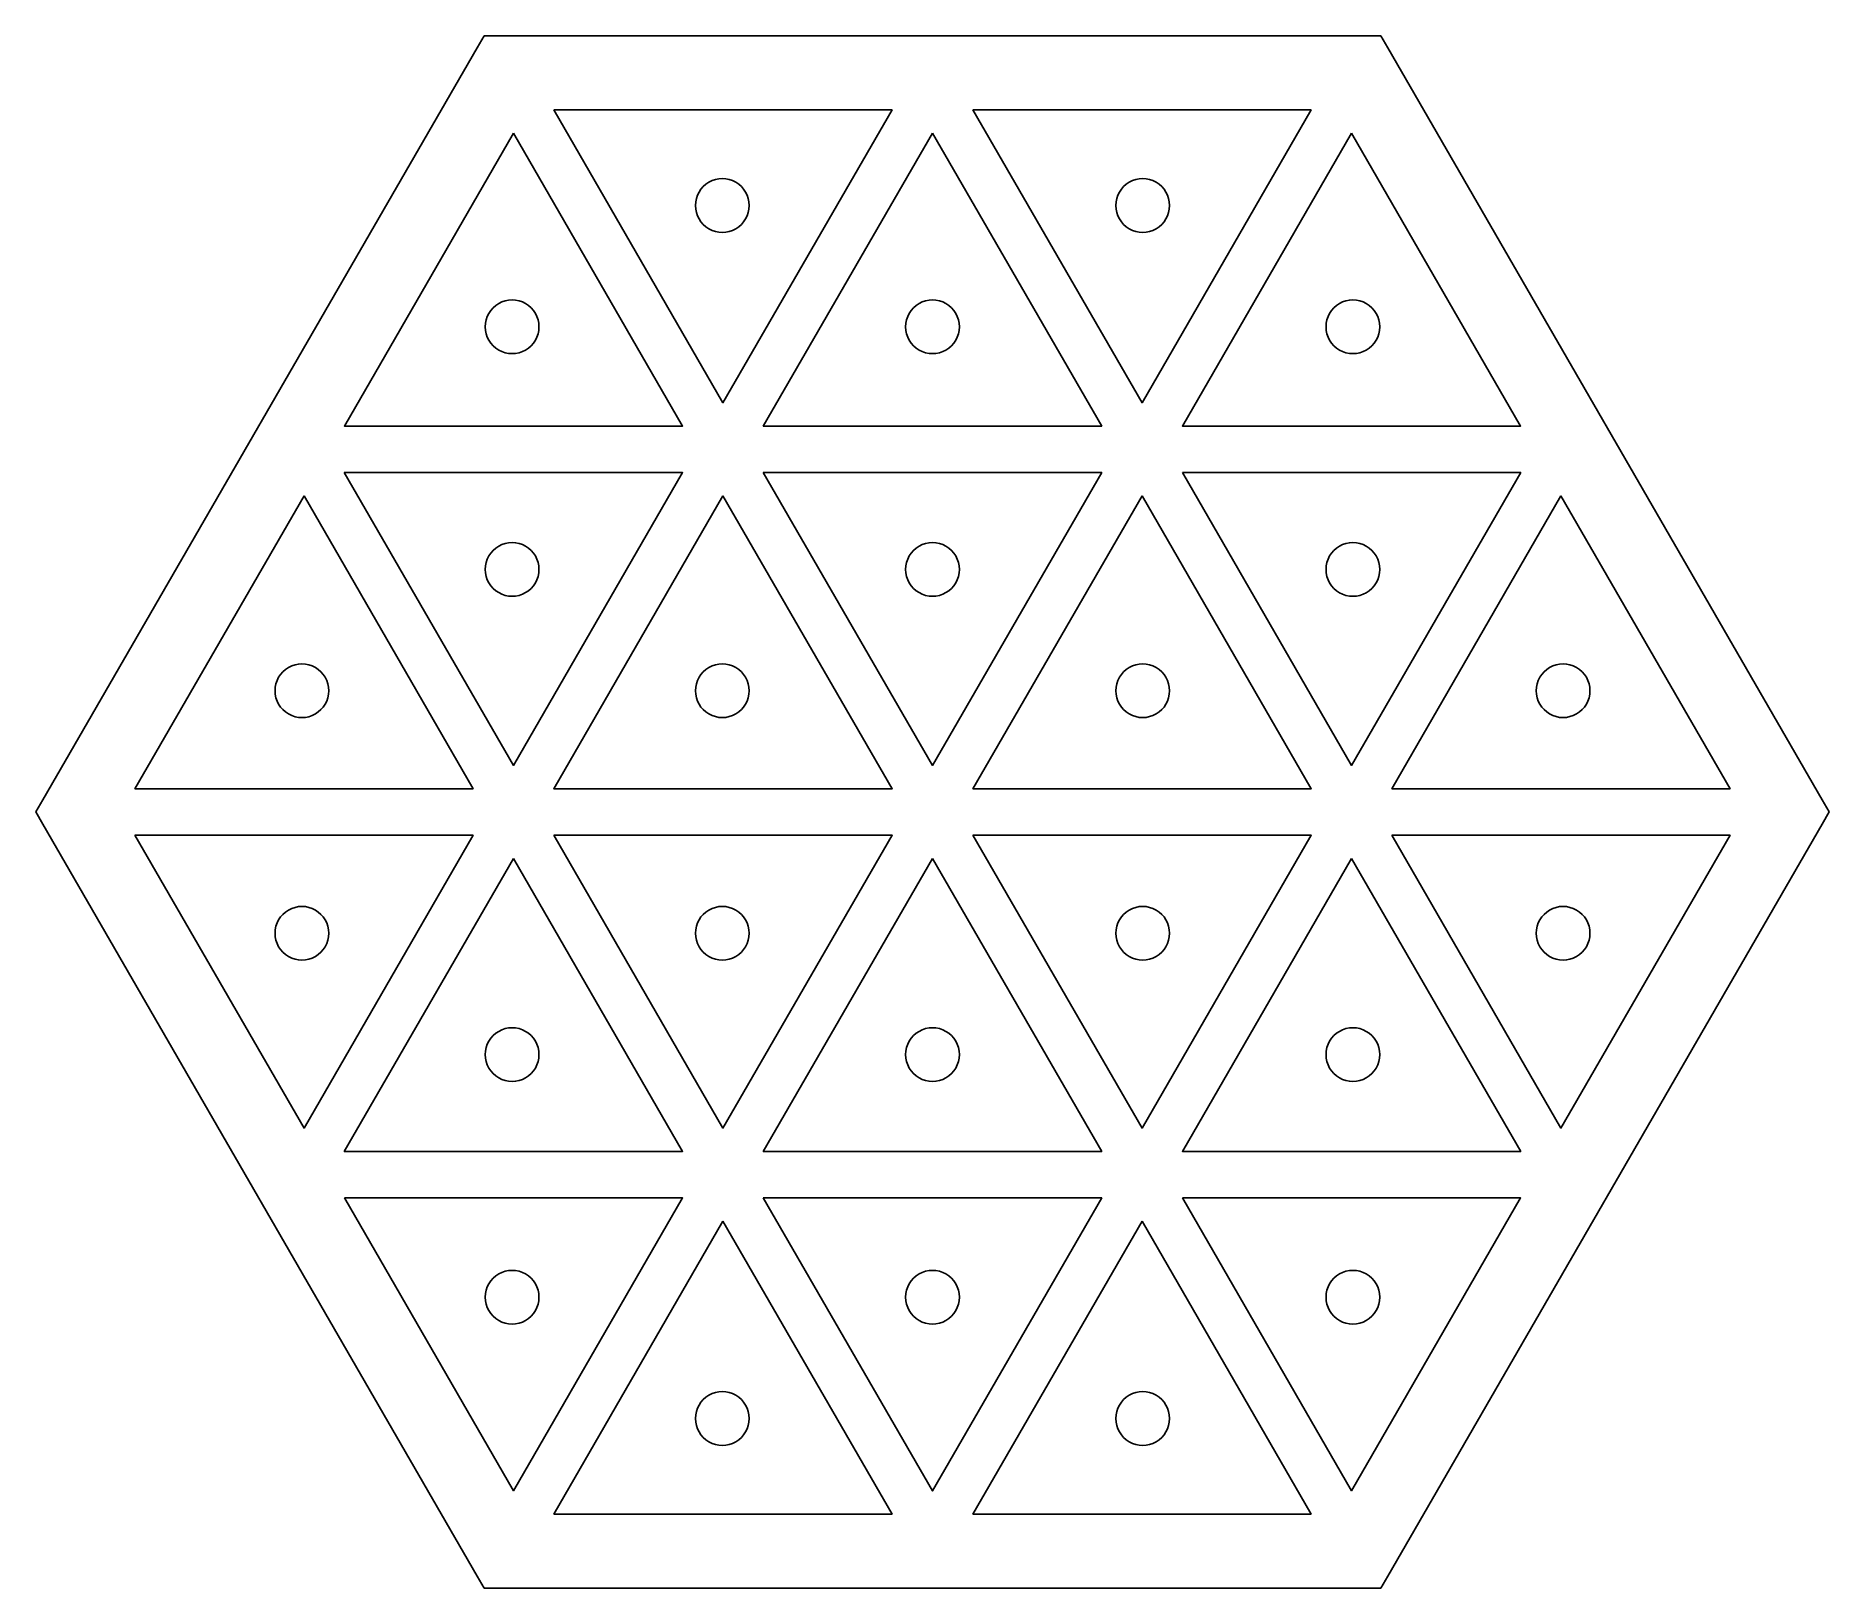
# Model space of a CAD drawing. Extents: x 5.4 to 100.4, y 11.8 to 94.
import ezdxf

# ---------------------------------------------------------------- set-up
doc = ezdxf.new("R2010")
doc.units = 0
doc.layers.add('Layer_1', color=7, linetype='CONTINUOUS')

msp = doc.modelspace()

# ---------------------------------------------------------------- linework, layer by layer
at = {"layer": 'Layer_1', "color": 7}
msp.add_lwpolyline([(29.170781, 94.046151), (28.8016, 93.406883), (28.80062, 93.405105), (5.793694, 53.556069), (5.793694, 53.556069), (5.424512, 52.91667), (5.793561, 52.277398), (28.801439, 12.426588), (29.17062, 11.787182), (29.908711, 11.787182), (75.924623, 11.787182), (76.662707, 11.787182), (77.031889, 12.426588), (100.039773, 52.277398), (100.408822, 52.91667), (100.03964, 53.556069), (100.03978, 53.556069), (77.031923, 93.406882), (77.031783, 93.406882), (76.662735, 94.04615), (75.92465, 94.04615), (29.908739, 94.04615)], close=True, dxfattribs=at)
at = {"layer": 'Layer_1', "color": 1}
for points in [[(32.863019, 90.117668), (50.776388, 90.117668), (41.819637, 74.604211)], [(55.057121, 90.117668), (72.970488, 90.117668), (64.013872, 74.604211)], [(30.726673, 88.884358), (39.683425, 73.370769), (21.769923, 73.370769)], [(52.916818, 88.891211), (61.87739, 73.370766), (43.956112, 73.370766)], [(75.106834, 88.884218), (84.06345, 73.37076), (66.150084, 73.37076)], [(43.205902, 85.055974)], [(65.472665, 85.055974)], [(32.07252, 78.628112)], [(54.339285, 78.628112)], [(76.606049, 78.628112)], [(21.761881, 70.904008), (39.683425, 70.904008), (30.722586, 55.383562)], [(43.955983, 70.904008), (61.877526, 70.904008), (52.916818, 55.383562)], [(66.150084, 70.904008), (84.071625, 70.904008), (75.110925, 55.383562)], [(19.629622, 69.663576), (28.586373, 54.149986), (10.672869, 54.149986)], [(41.819772, 69.670562), (50.780472, 54.149985), (32.858931, 54.149985)], [(64.013737, 69.670562), (72.974579, 54.149985), (55.053037, 54.149985)], [(86.203888, 69.663442), (95.160504, 54.149985), (77.247002, 54.149985)], [(32.07252, 65.772402)], [(54.339285, 65.772402)], [(76.606047, 65.772402)], [(20.939138, 59.344535)], [(43.205902, 59.344535)], [(65.472665, 59.344535)], [(87.739432, 59.344535)], [(10.672869, 51.683227), (28.586373, 51.683227), (19.62949, 36.1699)], [(32.858931, 51.683227), (50.780344, 51.683227), (41.819637, 36.162784)], [(55.053165, 51.683227), (72.974579, 51.683227), (64.013872, 36.162784)], [(77.247265, 51.683227), (95.160504, 51.683227), (86.203888, 36.1699)], [(30.722717, 50.449774), (39.683425, 34.92946), (21.762012, 34.92946)], [(52.91669, 50.449914), (61.877526, 34.929467), (43.955983, 34.929467)], [(75.11079, 50.449914), (84.071497, 34.929467), (66.150084, 34.929467)], [(20.939138, 46.488801)], [(43.205902, 46.488801)], [(65.472665, 46.488801)], [(87.739432, 46.488801)], [(32.07252, 40.060936)], [(54.339285, 40.060936)], [(76.606049, 40.060936)], [(21.769923, 32.462567), (39.68329, 32.462567), (30.726673, 16.949113)], [(43.955983, 32.462567), (61.877526, 32.462567), (52.916818, 16.942126)], [(66.150219, 32.462567), (84.06345, 32.462567), (75.106834, 16.949113)], [(41.819772, 31.229256), (50.776516, 15.715667), (32.862887, 15.715667)], [(64.013737, 31.229256), (72.970623, 15.715667), (55.056986, 15.715667)], [(32.07252, 27.205229)], [(54.339285, 27.205229)], [(76.606049, 27.205229)], [(43.205902, 20.777361)], [(65.472665, 20.777361)]]:
    msp.add_lwpolyline(points, close=True, dxfattribs=at)
for points in [[(42.494918, 86.288891), (42.054604, 86.543257), (41.512002, 86.543257), (41.071688, 86.288891)], [(64.761589, 86.288625), (64.321322, 86.542919), (63.778811, 86.542919), (63.338544, 86.288625)], [(41.071688, 86.288891), (40.631374, 86.034525), (40.360314, 85.564479), (40.360705, 85.055974)], [(43.205902, 85.055974), (43.206293, 85.564479), (42.935232, 86.034525), (42.494918, 86.288891)], [(63.338544, 86.288625), (62.898277, 86.03433), (62.627191, 85.564403), (62.627467, 85.055974)], [(65.472665, 85.055974), (65.472941, 85.564403), (65.201856, 86.03433), (64.761589, 86.288625)], [(40.360705, 85.055974), (40.360314, 84.547468), (40.631374, 84.077422), (41.071688, 83.823056)], [(42.494918, 83.823056), (42.935232, 84.077422), (43.206293, 84.547468), (43.205902, 85.055974)], [(62.627467, 85.055974), (62.627191, 84.547544), (62.898277, 84.077617), (63.338544, 83.823323)], [(64.761589, 83.823323), (65.201856, 84.077617), (65.472941, 84.547544), (65.472665, 85.055974)], [(41.071688, 83.823056), (41.512002, 83.56869), (42.054604, 83.56869), (42.494918, 83.823056)], [(63.338544, 83.823323), (63.778811, 83.569028), (64.321322, 83.569028), (64.761589, 83.823323)], [(29.938439, 79.860645), (29.498193, 79.606382), (29.227096, 79.136508), (29.227322, 78.628112)], [(31.361403, 79.860645), (30.921157, 80.114908), (30.378686, 80.114908), (29.938439, 79.860645)], [(32.07252, 78.628112), (32.072746, 79.136508), (31.801649, 79.606382), (31.361403, 79.860645)], [(52.205386, 79.860119), (51.765232, 79.605996), (51.494087, 79.136358), (51.494087, 78.628112)], [(53.627985, 79.860119), (53.187832, 80.114242), (52.64554, 80.114242), (52.205386, 79.860119)], [(54.339285, 78.628112), (54.339285, 79.136358), (54.068139, 79.605996), (53.627985, 79.860119)], [(74.471861, 79.860952), (74.031561, 79.606607), (73.760493, 79.136596), (73.76085, 78.628112)], [(75.895038, 79.860952), (75.454737, 80.115297), (74.912162, 80.115297), (74.471861, 79.860952)], [(76.606049, 78.628112), (76.606406, 79.136596), (76.335338, 79.606607), (75.895038, 79.860952)], [(29.227322, 78.628112), (29.227096, 78.119716), (29.498193, 77.649842), (29.938439, 77.395579)], [(31.361403, 77.395579), (31.801649, 77.649842), (32.072746, 78.119716), (32.07252, 78.628112)], [(51.494087, 78.628112), (51.494087, 78.119866), (51.765232, 77.650228), (52.205386, 77.396105)], [(53.627985, 77.396105), (54.068139, 77.650228), (54.339285, 78.119866), (54.339285, 78.628112)], [(73.76085, 78.628112), (73.760493, 78.119629), (74.031561, 77.649618), (74.471861, 77.395273)], [(75.895038, 77.395273), (76.335338, 77.649618), (76.606406, 78.119629), (76.606049, 78.628112)], [(29.938439, 77.395579), (30.378686, 77.141316), (30.921157, 77.141316), (31.361403, 77.395579)], [(52.205386, 77.396105), (52.64554, 77.141982), (53.187832, 77.141982), (53.627985, 77.396105)], [(74.471861, 77.395273), (74.912162, 77.140928), (75.454737, 77.140928), (75.895038, 77.395273)], [(29.938622, 67.004409), (29.498468, 66.750286), (29.227322, 66.280647), (29.227322, 65.772402)], [(31.361221, 67.004409), (30.921067, 67.258532), (30.378775, 67.258532), (29.938622, 67.004409)], [(32.07252, 65.772402), (32.07252, 66.280647), (31.801374, 66.750286), (31.361221, 67.004409)], [(52.205386, 67.004409), (51.765232, 66.750286), (51.494087, 66.280647), (51.494087, 65.772402)], [(53.627985, 67.004409), (53.187832, 67.258531), (52.64554, 67.258531), (52.205386, 67.004409)], [(54.339285, 65.772402), (54.339285, 66.280647), (54.068139, 66.750286), (53.627985, 67.004409)], [(74.471833, 67.005319), (74.031519, 66.750953), (73.760459, 66.280907), (73.76085, 65.772402)], [(75.895063, 67.005319), (75.454749, 67.259685), (74.912147, 67.259685), (74.471833, 67.005319)], [(76.606047, 65.772402), (76.606437, 66.280907), (76.335377, 66.750953), (75.895063, 67.005319)], [(29.227322, 65.772402), (29.227322, 65.264156), (29.498468, 64.794517), (29.938622, 64.540395)], [(31.361221, 64.540395), (31.801374, 64.794517), (32.07252, 65.264156), (32.07252, 65.772402)], [(51.494087, 65.772402), (51.494087, 65.264156), (51.765232, 64.794517), (52.205386, 64.540395)], [(53.627985, 64.540395), (54.068139, 64.794517), (54.339285, 65.264156), (54.339285, 65.772402)], [(73.76085, 65.772402), (73.760459, 65.263896), (74.031519, 64.79385), (74.471833, 64.539484)], [(75.895063, 64.539484), (76.335377, 64.79385), (76.606437, 65.263896), (76.606047, 65.772402)], [(29.938622, 64.540395), (30.378775, 64.286272), (30.921067, 64.286272), (31.361221, 64.540395)], [(52.205386, 64.540395), (52.64554, 64.286272), (53.187832, 64.286272), (53.627985, 64.540395)], [(74.471833, 64.539484), (74.912147, 64.285118), (75.454749, 64.285118), (75.895063, 64.539484)], [(20.228203, 60.577593), (19.787865, 60.831997), (19.245215, 60.831997), (18.804876, 60.577593)], [(42.494918, 60.577452), (42.054604, 60.831818), (41.512002, 60.831818), (41.071688, 60.577452)], [(64.761589, 60.577186), (64.321322, 60.83148), (63.778811, 60.83148), (63.338544, 60.577186)], [(87.028406, 60.577331), (86.588113, 60.831665), (86.045552, 60.831665), (85.605259, 60.577331)], [(18.804876, 60.577593), (18.364537, 60.32319), (18.09349, 59.853081), (18.093941, 59.344535)], [(20.939138, 59.344535), (20.939589, 59.853081), (20.668542, 60.32319), (20.228203, 60.577593)], [(41.071688, 60.577452), (40.631374, 60.323086), (40.360314, 59.85304), (40.360705, 59.344535)], [(43.205902, 59.344535), (43.206293, 59.85304), (42.935232, 60.323086), (42.494918, 60.577452)], [(63.338544, 60.577186), (62.898277, 60.322891), (62.627191, 59.852964), (62.627467, 59.344535)], [(65.472665, 59.344535), (65.472941, 59.852964), (65.201856, 60.322891), (64.761589, 60.577186)], [(85.605259, 60.577331), (85.164966, 60.322998), (84.893894, 59.853006), (84.894232, 59.344535)], [(87.739432, 59.344535), (87.739771, 59.853006), (87.468699, 60.322998), (87.028406, 60.577331)], [(18.093941, 59.344535), (18.09349, 58.835988), (18.364537, 58.365879), (18.804876, 58.111476)], [(20.228203, 58.111476), (20.668542, 58.365879), (20.939589, 58.835988), (20.939138, 59.344535)], [(40.360705, 59.344535), (40.360314, 58.836029), (40.631374, 58.365983), (41.071688, 58.111617)], [(42.494918, 58.111617), (42.935232, 58.365983), (43.206293, 58.836029), (43.205902, 59.344535)], [(62.627467, 59.344535), (62.627191, 58.836105), (62.898277, 58.366178), (63.338544, 58.111884)], [(64.761589, 58.111884), (65.201856, 58.366178), (65.472941, 58.836105), (65.472665, 59.344535)], [(84.894232, 59.344535), (84.893894, 58.836063), (85.164966, 58.366071), (85.605259, 58.111738)], [(87.028406, 58.111738), (87.468699, 58.366071), (87.739771, 58.836063), (87.739432, 59.344535)], [(18.804876, 58.111476), (19.245215, 57.857072), (19.787865, 57.857072), (20.228203, 58.111476)], [(41.071688, 58.111617), (41.512002, 57.857251), (42.054604, 57.857251), (42.494918, 58.111617)], [(63.338544, 58.111884), (63.778811, 57.857589), (64.321322, 57.857589), (64.761589, 58.111884)], [(85.605259, 58.111738), (86.045552, 57.857404), (86.588113, 57.857404), (87.028406, 58.111738)], [(18.804952, 47.721639), (18.364652, 47.467295), (18.093584, 46.997284), (18.093941, 46.488801)], [(20.228127, 47.721639), (19.787827, 47.975984), (19.245252, 47.975984), (18.804952, 47.721639)], [(20.939138, 46.488801), (20.939495, 46.997284), (20.668427, 47.467295), (20.228127, 47.721639)], [(41.071688, 47.721719), (40.631374, 47.467353), (40.360314, 46.997307), (40.360705, 46.488801)], [(42.494918, 47.721719), (42.054604, 47.976085), (41.512002, 47.976085), (41.071688, 47.721719)], [(43.205902, 46.488801), (43.206293, 46.997307), (42.935232, 47.467353), (42.494918, 47.721719)], [(63.338544, 47.721452), (62.898277, 47.467158), (62.627191, 46.997231), (62.627467, 46.488801)], [(64.761589, 47.721452), (64.321322, 47.975747), (63.778811, 47.975747), (63.338544, 47.721452)], [(65.472665, 46.488801), (65.472941, 46.997231), (65.201856, 47.467158), (64.761589, 47.721452)], [(85.605232, 47.72168), (85.164925, 47.467325), (84.893861, 46.997296), (84.894235, 46.488801)], [(87.028435, 47.72168), (86.588128, 47.976036), (86.045539, 47.976036), (85.605232, 47.72168)], [(87.739432, 46.488801), (87.739806, 46.997296), (87.468742, 47.467325), (87.028435, 47.72168)], [(18.093941, 46.488801), (18.093584, 45.980318), (18.364652, 45.510308), (18.804952, 45.255963)], [(20.228127, 45.255963), (20.668427, 45.510308), (20.939495, 45.980318), (20.939138, 46.488801)], [(40.360705, 46.488801), (40.360314, 45.980295), (40.631374, 45.510249), (41.071688, 45.255884)], [(42.494918, 45.255884), (42.935232, 45.510249), (43.206293, 45.980295), (43.205902, 46.488801)], [(62.627467, 46.488801), (62.627191, 45.980372), (62.898277, 45.510445), (63.338544, 45.25615)], [(64.761589, 45.25615), (65.201856, 45.510445), (65.472941, 45.980372), (65.472665, 46.488801)], [(84.894235, 46.488801), (84.893861, 45.980306), (85.164925, 45.510278), (85.605232, 45.255922)], [(87.028435, 45.255922), (87.468742, 45.510278), (87.739806, 45.980306), (87.739432, 46.488801)], [(18.804952, 45.255963), (19.245252, 45.001618), (19.787827, 45.001618), (20.228127, 45.255963)], [(41.071688, 45.255884), (41.512002, 45.001518), (42.054604, 45.001518), (42.494918, 45.255884)], [(63.338544, 45.25615), (63.778811, 45.001856), (64.321322, 45.001856), (64.761589, 45.25615)], [(85.605232, 45.255922), (86.045539, 45.001567), (86.588128, 45.001567), (87.028435, 45.255922)], [(29.938439, 41.293469), (29.498193, 41.039206), (29.227096, 40.569332), (29.227322, 40.060936)], [(31.361403, 41.293469), (30.921157, 41.547733), (30.378686, 41.547733), (29.938439, 41.293469)], [(32.07252, 40.060936), (32.072746, 40.569332), (31.801649, 41.039206), (31.361403, 41.293469)], [(52.205386, 41.292943), (51.765232, 41.03882), (51.494087, 40.569182), (51.494087, 40.060936)], [(53.627985, 41.292943), (53.187832, 41.547066), (52.64554, 41.547066), (52.205386, 41.292943)], [(54.339285, 40.060936), (54.339285, 40.569182), (54.068139, 41.03882), (53.627985, 41.292943)], [(74.471861, 41.293776), (74.031561, 41.039431), (73.760493, 40.56942), (73.76085, 40.060936)], [(75.895038, 41.293776), (75.454737, 41.548121), (74.912162, 41.548121), (74.471861, 41.293776)], [(76.606049, 40.060936), (76.606406, 40.56942), (76.335338, 41.039431), (75.895038, 41.293776)], [(29.227322, 40.060936), (29.227096, 39.55254), (29.498193, 39.082666), (29.938439, 38.828403)], [(31.361403, 38.828403), (31.801649, 39.082666), (32.072746, 39.55254), (32.07252, 40.060936)], [(51.494087, 40.060936), (51.494087, 39.552691), (51.765232, 39.083052), (52.205386, 38.828929)], [(53.627985, 38.828929), (54.068139, 39.083052), (54.339285, 39.552691), (54.339285, 40.060936)], [(73.76085, 40.060936), (73.760493, 39.552453), (74.031561, 39.082442), (74.471861, 38.828097)], [(75.895038, 38.828097), (76.335338, 39.082442), (76.606406, 39.552453), (76.606049, 40.060936)], [(29.938439, 38.828403), (30.378686, 38.57414), (30.921157, 38.57414), (31.361403, 38.828403)], [(52.205386, 38.828929), (52.64554, 38.574806), (53.187832, 38.574806), (53.627985, 38.828929)], [(74.471861, 38.828097), (74.912162, 38.573752), (75.454737, 38.573752), (75.895038, 38.828097)], [(31.361403, 28.437762), (30.921157, 28.692025), (30.378686, 28.692025), (29.938439, 28.437762)], [(53.627985, 28.437236), (53.187832, 28.691359), (52.64554, 28.691359), (52.205386, 28.437236)], [(75.895038, 28.438068), (75.454737, 28.692413), (74.912162, 28.692413), (74.471861, 28.438068)], [(29.938439, 28.437762), (29.498193, 28.183499), (29.227096, 27.713625), (29.227322, 27.205229)], [(32.07252, 27.205229), (32.072746, 27.713625), (31.801649, 28.183499), (31.361403, 28.437762)], [(52.205386, 28.437236), (51.765232, 28.183113), (51.494087, 27.713475), (51.494087, 27.205229)], [(54.339285, 27.205229), (54.339285, 27.713475), (54.068139, 28.183113), (53.627985, 28.437236)], [(74.471861, 28.438068), (74.031561, 28.183724), (73.760493, 27.713713), (73.76085, 27.205229)], [(76.606049, 27.205229), (76.606406, 27.713713), (76.335338, 28.183724), (75.895038, 28.438068)], [(29.227322, 27.205229), (29.227096, 26.696833), (29.498193, 26.226959), (29.938439, 25.972696)], [(31.361403, 25.972696), (31.801649, 26.226959), (32.072746, 26.696833), (32.07252, 27.205229)], [(51.494087, 27.205229), (51.494087, 26.696983), (51.765232, 26.227345), (52.205386, 25.973222)], [(53.627985, 25.973222), (54.068139, 26.227345), (54.339285, 26.696983), (54.339285, 27.205229)], [(73.76085, 27.205229), (73.760493, 26.696745), (74.031561, 26.226734), (74.471861, 25.972389)], [(75.895038, 25.972389), (76.335338, 26.226734), (76.606406, 26.696745), (76.606049, 27.205229)], [(29.938439, 25.972696), (30.378686, 25.718433), (30.921157, 25.718433), (31.361403, 25.972696)], [(52.205386, 25.973222), (52.64554, 25.719099), (53.187832, 25.719099), (53.627985, 25.973222)], [(74.471861, 25.972389), (74.912162, 25.718045), (75.454737, 25.718045), (75.895038, 25.972389)], [(41.071688, 22.010279), (40.631374, 21.755913), (40.360314, 21.285867), (40.360705, 20.777361)], [(42.494918, 22.010279), (42.054604, 22.264645), (41.512002, 22.264645), (41.071688, 22.010279)], [(43.205902, 20.777361), (43.206293, 21.285867), (42.935232, 21.755913), (42.494918, 22.010279)], [(63.338544, 22.010012), (62.898277, 21.755718), (62.627191, 21.285791), (62.627467, 20.777361)], [(64.761589, 22.010012), (64.321322, 22.264307), (63.778811, 22.264307), (63.338544, 22.010012)], [(65.472665, 20.777361), (65.472941, 21.285791), (65.201856, 21.755718), (64.761589, 22.010012)], [(40.360705, 20.777361), (40.360314, 20.268855), (40.631374, 19.798809), (41.071688, 19.544443)], [(42.494918, 19.544443), (42.935232, 19.798809), (43.206293, 20.268855), (43.205902, 20.777361)], [(62.627467, 20.777361), (62.627191, 20.268931), (62.898277, 19.799005), (63.338544, 19.54471)], [(64.761589, 19.54471), (65.201856, 19.799005), (65.472941, 20.268931), (65.472665, 20.777361)], [(41.071688, 19.544443), (41.512002, 19.290078), (42.054604, 19.290078), (42.494918, 19.544443)], [(63.338544, 19.54471), (63.778811, 19.290416), (64.321322, 19.290416), (64.761589, 19.54471)]]:
    msp.add_open_spline(points, degree=3, dxfattribs=at)

doc.saveas('drawing.dxf')
